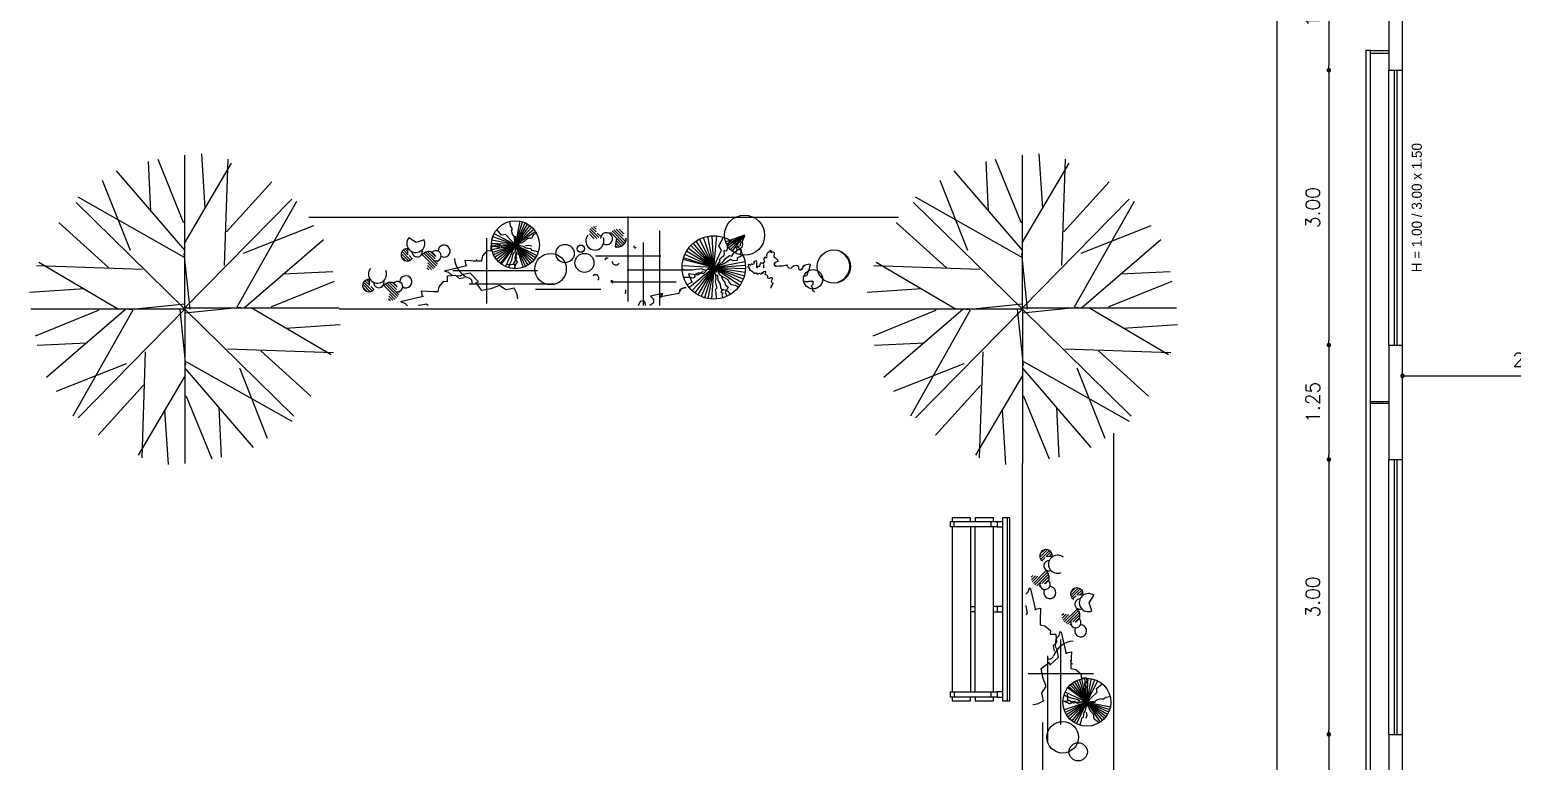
# Model space of a CAD drawing. Header units: millimetres. Extents: x 387 to 811, y 539 to 827.
# Drawn here: x 620.48 to 636.66, y 764.22 to 772.21 of the extents above; entities that cross this region are included whole.
import ezdxf
from ezdxf.enums import TextEntityAlignment as Align

# ---------------------------------------------------------------- set-up
doc = ezdxf.new("R2010")
doc.units = ezdxf.units.MM
for name, color, linetype in [('ESQUADRIAS', 6, 'Continuous'), ('LINHA FINA', 8, 'Continuous'), ('MOBILIARIO', 3, 'Continuous'), ('parede vista', 2, 'Continuous'), ('PAREDES EM CORTE', 5, 'Continuous'), ('TEXTO', 4, 'Continuous'), ('vegetação', 112, 'Continuous')]:
    doc.layers.add(name, color=color, linetype=linetype)
doc.styles.add('ROMANS', font='romans')
doc.dimstyles.new('Cotas_trabalho', dxfattribs={"dimtxt": 0.15, "dimasz": 0.05, "dimexe": 0.2, "dimexo": 0.2, "dimgap": 0.1, "dimtad": 1, "dimzin": 4, "dimdsep": 46, "dimtxsty": 'ROMANS', "dimblk": 'DOT', "dimcen": 0.5, "dimclrd": 256, "dimclre": 256, "dimclrt": 256, "dimadec": 0, "dimazin": 0, "dimtfac": 0.666667, "dimtmove": 2, "dimatfit": 0, "dimldrblk": 'DOT', "dimfxl": 1, "dimtolj": 1, "dimtzin": 4, "dimarcsym": 0})

# ---------------------------------------------------------------- blocks, each defined once
blk = doc.blocks.new('T2', base_point=(179.76, 122.92))
for p, q in [((166.66, 160.66), (165.76, 179.9)), ((179.27, 156.4), (169.42, 180.59)), ((179.68, 148.48), (197.76, 179.21)), ((179.76, 122.92), (179.76, 182.32)), ((187.6, 161.67), (186.23, 182.74)), ((158.72, 145.53), (148.04, 172.54)), ((179.77, 145.68), (153.43, 176.25)), ((179.38, 143.01), (138.6, 166.06)), ((137.87, 164.08), (179.76, 122.92)), ((150.5, 138.92), (131.2, 156.4)), ((179.76, 156.27), (179.27, 156.4)), ((181.73, 122.9), (179.52, 144.47)), ((163.39, 138.18), (122.51, 139.57))]:
    blk.add_line(p, q)
blk = doc.blocks.new('AHUA1PL2')
for p, q in [((-0.014, 0.948), (-0.293, 1.634)), ((0, 0), (0, 1.683)), ((0.222, 1.098), (0.183, 1.695)), ((0, 0.645), (-0.746, 1.511)), ((-0.371, 1.069), (-0.397, 1.614)), ((-0.002, 0.724), (0.51, 1.595)), ((-0.596, 0.641), (-0.899, 1.406)), ((-1.187, 1.166), (0, 0)), ((-0.011, 0.569), (-1.166, 1.222)), ((-0.829, 0.453), (-1.376, 0.948)), ((0, 0.945), (-0.014, 0.948)), ((0.056, -0.001), (-0.007, 0.61)), ((-0.464, 0.432), (-1.622, 0.472))]:
    blk.add_line(p, q)
at = {"xscale": 0.02833333322, "yscale": 0.02833333322, "zscale": 0.02833333322}
for p, rotation in [((0, 0.015), 269.9999999999999), ((0, 0), 89.99999999999999), ((0, 0), 180)]:
    blk.add_blockref('T2', p, dxfattribs=dict(at, rotation=rotation))
blk = doc.blocks.new('*X49')
at = {"color": 0}
for p, q in [((49.714, 9.482), (49.831, 9.6)), ((49.715, 9.528), (49.785, 9.599)), ((50.046, 9.5), (50.248, 9.702)), ((50.07, 9.479), (50.269, 9.678)), ((50.099, 9.463), (50.285, 9.649)), ((50.121, 9.71), (50.15, 9.739)), ((50.127, 9.671), (50.19, 9.734)), ((50.133, 9.632), (50.222, 9.721)), ((50.28, 9.599), (50.294, 9.613)), ((49.727, 9.45), (49.863, 9.586)), ((49.748, 9.426), (49.819, 9.498)), ((49.776, 9.41), (49.82, 9.454)), ((49.816, 9.404), (49.821, 9.41)), ((49.838, 9.516), (49.887, 9.565)), ((50.135, 9.454), (50.248, 9.567)), ((50.182, 9.456), (50.254, 9.528))]:
    blk.add_line(p, q, dxfattribs=at)
blk = doc.blocks.new('banco de praça')
at = {"layer": 'MOBILIARIO'}
for p, q in [((1036.547, 73.737), (1036.547, 73.817)), ((1036.547, 73.817), (1038.547, 73.817)), ((1038.547, 73.817), (1038.547, 73.737)), ((1038.547, 73.787), (1036.547, 73.787)), ((1038.547, 73.737), (1036.547, 73.737)), ((1036.587, 73.677), (1036.587, 73.734)), ((1036.647, 73.677), (1036.587, 73.677)), ((1036.587, 73.674), (1036.587, 73.167)), ((1036.647, 73.734), (1036.647, 73.677)), ((1036.647, 73.167), (1036.647, 73.674)), ((1037.52, 73.639), (1037.52, 73.734)), ((1037.58, 73.677), (1037.52, 73.677)), ((1037.58, 73.734), (1037.58, 73.637)), ((1038.447, 73.677), (1038.447, 73.734)), ((1038.507, 73.677), (1038.447, 73.677)), ((1038.447, 73.674), (1038.447, 73.167)), ((1038.507, 73.677), (1038.507, 73.734)), ((1038.507, 73.167), (1038.507, 73.674)), ((1036.547, 73.437), (1036.547, 73.637)), ((1036.547, 73.637), (1036.585, 73.637)), ((1036.647, 73.607), (1036.587, 73.607)), ((1036.65, 73.637), (1038.447, 73.637)), ((1038.507, 73.607), (1038.447, 73.607)), ((1038.51, 73.637), (1038.547, 73.637)), ((1038.547, 73.637), (1038.547, 73.437)), ((1036.585, 73.437), (1036.547, 73.437)), ((1036.547, 73.187), (1036.547, 73.387)), ((1036.547, 73.387), (1036.585, 73.387)), ((1036.65, 73.437), (1038.447, 73.437)), ((1038.447, 73.387), (1036.65, 73.387)), ((1037.52, 73.434), (1037.52, 73.389)), ((1037.58, 73.387), (1037.58, 73.437)), ((1038.547, 73.437), (1038.51, 73.437)), ((1038.51, 73.387), (1038.547, 73.387)), ((1038.547, 73.387), (1038.547, 73.187)), ((1036.585, 73.187), (1036.547, 73.187)), ((1036.647, 73.207), (1036.587, 73.207)), ((1036.587, 73.167), (1036.647, 73.167)), ((1038.445, 73.187), (1036.65, 73.187)), ((1038.447, 73.207), (1038.507, 73.207)), ((1038.447, 73.167), (1038.507, 73.167)), ((1038.547, 73.187), (1038.51, 73.187))]:
    blk.add_line(p, q, dxfattribs=at)
blk = doc.blocks.new('_DOT')
at = {"color": 0, "linetype": 'ByBlock'}
blk.add_line((-0.5, 0), (-1, 0), dxfattribs=at)
at = {"color": 0, "linetype": 'ByBlock', "const_width": 0.5}
blk.add_lwpolyline([(-0.25, 0, 1), (0.25, 0, 1)], format="xyb", close=True, dxfattribs=at)
blk = doc.blocks.new('*D269')
at = {"lineweight": -2}
blk.add_line((634.659, 773.11), (634.659, 771.819), dxfattribs=at)
at = {"layer": 'Defpoints', "color": 0}
for p in [(634.659, 773.16), (634.659, 771.769), (634.659, 771.769)]:
    blk.add_point(p, dxfattribs=at)
at = {"lineweight": -2, "xscale": 0.05, "yscale": 0.05, "zscale": 0.05}
for p, rotation in [((634.659, 773.16), 90), ((634.659, 771.769), 270)]:
    blk.add_blockref('_DOT', p, dxfattribs=dict(at, rotation=rotation))
at = {"insert": (634.484, 772.465), "char_height": 0.15, "attachment_point": 5, "rotation": 90, "style": 'ROMANS'}
blk.add_mtext('\\A1;1.39', dxfattribs=at)
blk = doc.blocks.new('*D270')
at = {"lineweight": -2}
blk.add_line((634.659, 771.719), (634.659, 768.819), dxfattribs=at)
at = {"layer": 'Defpoints', "color": 0}
for p in [(634.659, 771.769), (634.659, 768.769), (634.659, 768.769)]:
    blk.add_point(p, dxfattribs=at)
at = {"lineweight": -2, "xscale": 0.05, "yscale": 0.05, "zscale": 0.05}
for p, rotation in [((634.659, 771.769), 90), ((634.659, 768.769), 270)]:
    blk.add_blockref('_DOT', p, dxfattribs=dict(at, rotation=rotation))
at = {"insert": (634.484, 770.269), "char_height": 0.15, "attachment_point": 5, "rotation": 90, "style": 'ROMANS'}
blk.add_mtext('\\A1;3.00', dxfattribs=at)
blk = doc.blocks.new('*D271')
at = {"lineweight": -2}
blk.add_line((634.659, 768.719), (634.659, 767.569), dxfattribs=at)
at = {"layer": 'Defpoints', "color": 0}
for p in [(634.659, 768.769), (634.659, 767.519), (634.659, 767.519)]:
    blk.add_point(p, dxfattribs=at)
at = {"lineweight": -2, "xscale": 0.05, "yscale": 0.05, "zscale": 0.05}
for p, rotation in [((634.659, 768.769), 90), ((634.659, 767.519), 270)]:
    blk.add_blockref('_DOT', p, dxfattribs=dict(at, rotation=rotation))
at = {"insert": (634.484, 768.144), "char_height": 0.15, "attachment_point": 5, "rotation": 90, "style": 'ROMANS'}
blk.add_mtext('\\A1;1.25', dxfattribs=at)
blk = doc.blocks.new('*D272')
at = {"lineweight": -2}
blk.add_line((634.659, 767.469), (634.659, 764.569), dxfattribs=at)
at = {"layer": 'Defpoints', "color": 0}
for p in [(634.659, 767.519), (634.659, 764.519), (634.659, 764.519)]:
    blk.add_point(p, dxfattribs=at)
at = {"lineweight": -2, "xscale": 0.05, "yscale": 0.05, "zscale": 0.05}
for p, rotation in [((634.659, 767.519), 90), ((634.659, 764.519), 270)]:
    blk.add_blockref('_DOT', p, dxfattribs=dict(at, rotation=rotation))
at = {"insert": (634.484, 766.019), "char_height": 0.15, "attachment_point": 5, "rotation": 90, "style": 'ROMANS'}
blk.add_mtext('\\A1;3.00', dxfattribs=at)
blk = doc.blocks.new('*D273')
at = {"lineweight": -2}
blk.add_line((634.659, 764.469), (634.659, 762.219), dxfattribs=at)
at = {"layer": 'Defpoints', "color": 0}
for p in [(634.659, 764.519), (634.659, 762.169), (634.659, 762.169)]:
    blk.add_point(p, dxfattribs=at)
at = {"lineweight": -2, "xscale": 0.05, "yscale": 0.05, "zscale": 0.05}
for p, rotation in [((634.659, 764.519), 90), ((634.659, 762.169), 270)]:
    blk.add_blockref('_DOT', p, dxfattribs=dict(at, rotation=rotation))
at = {"insert": (634.484, 763.344), "char_height": 0.15, "attachment_point": 5, "rotation": 90, "style": 'ROMANS'}
blk.add_mtext('\\A1;2.35', dxfattribs=at)
blk = doc.blocks.new('*D284')
at = {"lineweight": -2}
for p, q in [((634.093, 773.11), (634.093, 738.21)), ((634.281, 738.16), (634.293, 738.16))]:
    blk.add_line(p, q, dxfattribs=at)
at = {"layer": 'Defpoints', "color": 0}
for p in [(634.093, 773.16), (634.081, 738.16), (634.093, 738.16)]:
    blk.add_point(p, dxfattribs=at)
at = {"lineweight": -2, "xscale": 0.05, "yscale": 0.05, "zscale": 0.05}
for p, rotation in [((634.093, 773.16), 90), ((634.093, 738.16), 270)]:
    blk.add_blockref('_DOT', p, dxfattribs=dict(at, rotation=rotation))
at = {"insert": (633.918, 755.66), "char_height": 0.15, "attachment_point": 5, "rotation": 90, "style": 'ROMANS'}
blk.add_mtext('\\A1;35.00', dxfattribs=at)
blk = doc.blocks.new('*D290')
at = {"lineweight": -2}
blk.add_line((635.514, 768.433), (638.264, 768.433), dxfattribs=at)
at = {"layer": 'Defpoints', "color": 0}
for p in [(635.464, 768.433, 54), (638.314, 768.433, 54), (638.314, 768.433)]:
    blk.add_point(p, dxfattribs=at)
at = {"lineweight": -2, "xscale": 0.05, "yscale": 0.05, "zscale": 0.05, "rotation": 180}
blk.add_blockref('_DOT', (635.464, 768.433), dxfattribs=at)
at = {"lineweight": -2, "xscale": 0.05, "yscale": 0.05, "zscale": 0.05}
blk.add_blockref('_DOT', (638.314, 768.433), dxfattribs=at)
at = {"insert": (636.889, 768.608), "char_height": 0.15, "attachment_point": 5, "style": 'ROMANS'}
blk.add_mtext('\\A1;2.85', dxfattribs=at)

msp = doc.modelspace()

# ---------------------------------------------------------------- linework, layer by layer
at = {"layer": 'ESQUADRIAS'}
for p, q in [((635.374, 768.769, 54), (635.374, 771.769, 54)), ((635.404, 768.769, 54), (635.404, 771.769, 54)), ((635.374, 764.519, 54), (635.374, 767.519, 54)), ((635.404, 764.519, 54), (635.404, 767.519, 54))]:
    msp.add_line(p, q, dxfattribs=at)
at = {"layer": 'ESQUADRIAS', "elevation": 54}
msp.add_lwpolyline([(635.114, 739.386), (635.114, 771.986), (635.064, 771.986), (635.064, 739.386)], close=True, dxfattribs=at)
at = {"layer": 'LINHA FINA'}
for p, q in [((629.96, 770.16, 54), (623.525, 770.16, 54)), ((629.632, 769.16, 54), (623.855, 769.16, 54)), ((632.314, 754.753, 54), (632.314, 767.807, 54)), ((631.314, 755.083, 54), (631.314, 767.477, 54))]:
    msp.add_line(p, q, dxfattribs=at)
at = {"layer": 'parede vista'}
for p, q in [((635.114, 771.986, 54), (635.314, 771.986, 54)), ((635.114, 771.956, 54), (635.314, 771.956, 54)), ((635.314, 768.769, 54), (635.314, 771.769, 54)), ((635.464, 768.769, 54), (635.464, 771.769, 54)), ((635.114, 768.154, 54), (635.314, 768.154, 54)), ((635.114, 768.134, 54), (635.314, 768.134, 54)), ((635.314, 764.519, 54), (635.314, 767.519, 54)), ((635.464, 764.519, 54), (635.464, 767.519, 54))]:
    msp.add_line(p, q, dxfattribs=at)
at = {"layer": 'PAREDES EM CORTE'}
for p, q in [((635.314, 772.769, 54), (635.314, 771.769, 54)), ((635.464, 771.769, 54), (635.464, 772.769, 54)), ((635.314, 771.769, 54), (635.464, 771.769, 54)), ((635.314, 768.769, 54), (635.314, 767.519, 54)), ((635.314, 768.769, 54), (635.464, 768.769, 54)), ((635.464, 767.519, 54), (635.464, 768.769, 54)), ((635.314, 767.519, 54), (635.464, 767.519, 54)), ((635.314, 767.519, 54), (635.464, 767.519, 54)), ((635.314, 764.519, 54), (635.314, 763.535, 54)), ((635.314, 764.519, 54), (635.464, 764.519, 54)), ((635.314, 764.519, 54), (635.464, 764.519, 54)), ((635.464, 763.535, 54), (635.464, 764.519, 54))]:
    msp.add_line(p, q, dxfattribs=at)
at = {"layer": 'vegetação'}
for p, q in [((625.78, 769.864, -17.14), (625.831, 770.121, -17.14)), ((625.78, 769.864, -17.14), (625.859, 770.113, -17.14)), ((625.78, 769.864, -17.14), (625.887, 770.103, -17.14)), ((625.78, 769.864, -17.14), (625.913, 770.089, -17.14)), ((625.78, 769.864, -17.14), (625.937, 770.073, -17.14)), ((625.78, 769.864, -17.14), (625.96, 770.054, -17.14)), ((627.011, 769.246, -17.14), (627.011, 770.171, -17.14)), ((624.698, 769.887, -17.14), (624.616, 769.941, -17.14)), ((624.784, 769.918, -17.14), (624.698, 769.887, -17.14)), ((625.467, 769.221, -17.14), (625.467, 769.934, -17.14)), ((625.78, 769.864, -17.14), (625.519, 769.879, -17.14)), ((625.78, 769.864, -17.14), (625.523, 769.915, -17.14)), ((625.78, 769.864, -17.14), (625.533, 769.95, -17.14)), ((625.78, 769.864, -17.14), (625.547, 769.984, -17.14)), ((625.778, 769.867, -17.14), (625.782, 769.956, -17.14)), ((625.78, 769.864, -17.14), (625.98, 770.033, -17.14)), ((625.78, 769.864, -17.14), (625.997, 770.009, -17.14)), ((626.882, 769.936, -17.14), (626.868, 769.84, -17.14)), ((627.177, 769.199, -17.14), (627.177, 769.887, -17.14)), ((627.356, 769.199, -17.14), (627.356, 770.017, -17.14)), ((627.945, 769.616, -17.14), (627.722, 769.88, -17.14)), ((627.945, 769.616, -17.14), (627.753, 769.904, -17.14)), ((627.945, 769.616, -17.14), (627.79, 769.926, -17.14)), ((627.945, 769.616, -17.14), (627.835, 769.944, -17.14)), ((627.945, 769.616, -17.14), (627.881, 769.956, -17.14)), ((627.945, 769.616, -17.14), (627.929, 769.962, -17.14)), ((627.945, 769.616, -17.14), (627.978, 769.961, -17.14)), ((628.281, 769.968, -17.14), (628.077, 769.897, -17.14)), ((628.281, 769.968, -17.14), (628.084, 769.872, -17.14)), ((628.281, 769.968, -17.14), (628.096, 769.851, -17.14)), ((628.281, 769.968, -17.14), (628.11, 769.831, -17.14)), ((628.281, 769.968, -17.14), (628.127, 769.812, -17.14)), ((628.281, 769.968, -17.14), (628.145, 769.796, -17.14)), ((628.244, 769.9, -17.14), (628.231, 769.849, -17.14)), ((624.606, 769.755, -17.14), (624.607, 769.822, -17.14)), ((624.871, 769.78, -17.14), (624.907, 769.743, -17.14)), ((625.78, 769.864, -17.14), (625.519, 769.842, -17.14)), ((625.78, 769.864, -17.14), (625.524, 769.81, -17.14)), ((625.78, 769.864, -17.14), (625.532, 769.781, -17.14)), ((625.78, 769.864, -17.14), (625.542, 769.754, -17.14)), ((625.78, 769.864, -17.14), (625.556, 769.728, -17.14)), ((625.78, 769.864, -17.14), (625.573, 769.704, -17.14)), ((625.78, 769.864, -17.14), (625.592, 769.682, -17.14)), ((625.78, 769.864, -17.14), (625.614, 769.662, -17.14)), ((625.78, 769.864, -17.14), (625.625, 769.653, -17.14)), ((625.791, 769.717, -17.14), (625.751, 769.649, -17.14)), ((625.778, 769.771, -17.14), (625.791, 769.717, -17.14)), ((625.78, 769.864, -17.14), (625.941, 769.658, -17.14)), ((625.78, 769.864, -17.14), (625.963, 769.677, -17.14)), ((625.78, 769.864, -17.14), (626.015, 769.748, -17.14)), ((625.78, 769.864, -17.14), (626, 769.723, -17.14)), ((625.78, 769.864, -17.14), (625.983, 769.699, -17.14)), ((625.78, 769.864, -17.14), (625.917, 769.641, -17.14)), ((625.78, 769.864, -17.14), (625.891, 769.627, -17.14)), ((625.78, 769.864, -17.14), (625.864, 769.616, -17.14)), ((625.781, 769.853, -17.14), (625.796, 769.869, -17.14)), ((625.796, 769.869, -17.14), (625.833, 769.855, -17.14)), ((625.891, 769.855, -17.14), (625.927, 769.861, -17.14)), ((625.927, 769.861, -17.14), (625.959, 769.853, -17.14)), ((626.655, 769.744, -17.14), (627.368, 769.744, -17.14)), ((627.945, 769.616, -17.14), (627.616, 769.721, -17.14)), ((627.945, 769.616, -17.14), (627.629, 769.757, -17.14)), ((627.945, 769.616, -17.14), (627.647, 769.792, -17.14)), ((627.945, 769.616, -17.14), (627.669, 769.824, -17.14)), ((627.945, 769.616, -17.14), (627.694, 769.854, -17.14)), ((628.201, 769.811, -17.14), (628.184, 769.771, -17.14)), ((628.214, 769.845, -17.14), (628.19, 769.822, -17.14)), ((628.19, 769.822, -17.14), (628.201, 769.811, -17.14)), ((628.203, 769.72, -17.14), (628.264, 769.75, -17.14)), ((628.204, 769.696, -17.14), (628.203, 769.72, -17.14)), ((628.231, 769.849, -17.14), (628.214, 769.845, -17.14)), ((626.023, 769.578, -17.14), (625.098, 769.578, -17.14)), ((625.693, 769.649, -17.14), (625.769, 769.651, -17.14)), ((625.769, 769.651, -17.14), (625.774, 769.607, -17.14)), ((626.999, 769.59, -17.14), (627.712, 769.59, -17.14)), ((627.945, 769.616, -17.14), (627.61, 769.702, -17.14)), ((627.945, 769.616, -17.14), (627.685, 769.401, -17.14)), ((627.945, 769.616, -17.14), (627.709, 769.363, -17.14)), ((627.945, 769.616, -17.14), (627.739, 769.339, -17.14)), ((627.83, 769.573, -17.14), (627.77, 769.531, -17.14)), ((627.945, 769.616, -17.14), (627.772, 769.317, -17.14)), ((627.945, 769.616, -17.14), (627.806, 769.3, -17.14)), ((627.945, 769.616, -17.14), (627.843, 769.286, -17.14)), ((627.945, 769.616, -17.14), (627.88, 769.277, -17.14)), ((627.945, 769.616, -17.14), (627.919, 769.272, -17.14)), ((627.945, 769.616, -17.14), (628.285, 769.68, -17.14)), ((627.945, 769.616, -17.14), (628.29, 769.642, -17.14)), ((627.945, 769.616, -17.14), (628.267, 769.49, -17.14)), ((627.945, 769.616, -17.14), (628.25, 769.454, -17.14)), ((627.945, 769.616, -17.14), (628.23, 769.421, -17.14)), ((627.945, 769.616, -17.14), (628.291, 769.603, -17.14)), ((627.945, 769.616, -17.14), (628.287, 769.564, -17.14)), ((627.945, 769.616, -17.14), (628.279, 769.526, -17.14)), ((627.949, 769.62, -17.14), (628.059, 769.659, -17.14)), ((628.059, 769.659, -17.14), (628.128, 769.706, -17.14)), ((628.128, 769.706, -17.14), (628.152, 769.692, -17.14)), ((628.152, 769.692, -17.14), (628.204, 769.696, -17.14)), ((624.188, 769.418, -17.14), (624.189, 769.486, -17.14)), ((624.452, 769.444, -17.14), (624.489, 769.407, -17.14)), ((626.202, 769.435, -17.14), (625.276, 769.435, -17.14)), ((626.821, 769.459, -17.14), (627.534, 769.459, -17.14)), ((627.707, 769.454, -17.14), (627.656, 769.427, -17.14)), ((627.77, 769.531, -17.14), (627.668, 769.546, -17.14)), ((627.668, 769.546, -17.14), (627.707, 769.454, -17.14)), ((627.96, 769.539, -17.14), (627.987, 769.528, -17.14)), ((627.987, 769.528, -17.14), (627.988, 769.476, -17.14)), ((627.988, 769.476, -17.14), (628.014, 769.434, -17.14)), ((628.014, 769.434, -17.14), (628.019, 769.392, -17.14)), ((628.027, 769.526, -17.14), (628.039, 769.485, -17.14)), ((628.039, 769.485, -17.14), (628.066, 769.456, -17.14)), ((628.066, 769.456, -17.14), (628.069, 769.426, -17.14)), ((628.069, 769.426, -17.14), (628.104, 769.402, -17.14)), ((628.104, 769.402, -17.14), (628.069, 769.342, -17.14)), ((626, 769.38, -17.14), (626.713, 769.38, -17.14)), ((628.019, 769.392, -17.14), (628.031, 769.379, -17.14)), ((628.031, 769.379, -17.14), (628.044, 769.375, -17.14)), ((628.044, 769.375, -17.14), (628.073, 769.371, -17.14)), ((628.069, 769.342, -17.14), (628.089, 769.302, -17.14)), ((628.073, 769.371, -17.14), (628.1, 769.358, -17.14)), ((628.1, 769.358, -17.14), (628.123, 769.32, -17.14)), ((631.573, 766.463, -17.14), (631.64, 766.462, -17.14)), ((631.598, 766.198, -17.14), (631.561, 766.162, -17.14)), ((631.909, 766.044, -17.14), (631.977, 766.043, -17.14)), ((632.042, 765.953, -17.14), (632.095, 766.034, -17.14)), ((632.073, 765.866, -17.14), (632.042, 765.953, -17.14)), ((631.935, 765.78, -17.14), (631.897, 765.743, -17.14)), ((631.732, 764.627, -17.14), (631.732, 765.553, -17.14)), ((631.59, 764.449, -17.14), (631.59, 765.375, -17.14)), ((631.376, 765.183, -17.14), (632.089, 765.183, -17.14)), ((632.018, 764.87, -17.14), (631.807, 765.025, -17.14)), ((632.018, 764.87, -17.14), (631.816, 765.037, -17.14)), ((632.018, 764.87, -17.14), (631.836, 765.058, -17.14)), ((632.018, 764.87, -17.14), (631.858, 765.077, -17.14)), ((632.018, 764.87, -17.14), (631.882, 765.094, -17.14)), ((632.018, 764.87, -17.14), (631.908, 765.108, -17.14)), ((632.018, 764.87, -17.14), (631.936, 765.119, -17.14)), ((632.018, 764.87, -17.14), (631.964, 765.126, -17.14)), ((632.018, 764.87, -17.14), (631.997, 765.131, -17.14)), ((632.018, 764.87, -17.14), (632.033, 765.132, -17.14)), ((632.018, 764.87, -17.14), (632.069, 765.127, -17.14)), ((632.018, 764.87, -17.14), (632.105, 765.118, -17.14)), ((632.018, 764.87, -17.14), (632.138, 765.103, -17.14)), ((631.805, 764.881, -17.14), (631.762, 764.876, -17.14)), ((632.018, 764.87, -17.14), (631.771, 764.786, -17.14)), ((632.018, 764.87, -17.14), (631.782, 764.759, -17.14)), ((632.018, 764.87, -17.14), (631.796, 764.733, -17.14)), ((631.804, 764.957, -17.14), (631.805, 764.881, -17.14)), ((631.871, 764.86, -17.14), (631.804, 764.899, -17.14)), ((632.018, 764.87, -17.14), (631.812, 764.709, -17.14)), ((632.018, 764.87, -17.14), (631.832, 764.687, -17.14)), ((632.018, 764.87, -17.14), (631.853, 764.667, -17.14)), ((631.925, 764.872, -17.14), (631.871, 764.86, -17.14)), ((632.018, 764.87, -17.14), (631.877, 764.65, -17.14)), ((632.018, 764.87, -17.14), (631.903, 764.636, -17.14)), ((632.007, 764.87, -17.14), (632.023, 764.855, -17.14)), ((632.018, 764.87, -17.14), (632.228, 764.713, -17.14)), ((632.018, 764.87, -17.14), (632.209, 764.691, -17.14)), ((632.018, 764.87, -17.14), (632.187, 764.671, -17.14)), ((632.018, 764.87, -17.14), (632.164, 764.653, -17.14)), ((632.018, 764.87, -17.14), (632.275, 764.82, -17.14)), ((632.018, 764.87, -17.14), (632.268, 764.791, -17.14)), ((632.018, 764.87, -17.14), (632.257, 764.764, -17.14)), ((632.018, 764.87, -17.14), (632.244, 764.738, -17.14)), ((632.022, 764.872, -17.14), (632.111, 764.869, -17.14)), ((632.016, 764.723, -17.14), (632.007, 764.692, -17.14)), ((632.023, 764.855, -17.14), (632.009, 764.818, -17.14)), ((632.009, 764.76, -17.14), (632.016, 764.723, -17.14)), ((631.535, 764.65, -17.14), (631.535, 763.937, -17.14))]:
    msp.add_line(p, q, dxfattribs=at)
at = {"layer": 'vegetação', "elevation": -17.14}
for points in [[(625.775, 769.875), (625.769, 769.949), (625.749, 769.981), (625.738, 770.021), (625.749, 770.038), (625.725, 770.071), (625.718, 770.118)], [(625.775, 769.873), (625.737, 769.906), (625.671, 769.976), (625.629, 769.97), (625.578, 770.031)], [(625.79, 769.865), (625.819, 769.871), (625.829, 769.886), (625.847, 769.884), (625.879, 769.904), (625.916, 769.934), (625.944, 769.936), (625.965, 769.943), (625.972, 769.958), (625.983, 769.977), (626.008, 769.992)], [(627.953, 769.627), (627.976, 769.69), (628.029, 769.805), (628.001, 769.853), (628.05, 769.946)], [(627.982, 769.641), (628.017, 769.683), (628.007, 769.702), (628.026, 769.721), (628.055, 769.748), (628.064, 769.763), (628.058, 769.796), (628.064, 769.8), (628.079, 769.799), (628.088, 769.801), (628.096, 769.824), (628.097, 769.855), (628.123, 769.913)], [(628.28, 769.958), (628.257, 769.9), (628.259, 769.869), (628.252, 769.835), (628.238, 769.826), (628.243, 769.793), (628.23, 769.755)], [(625.807, 769.275), (625.798, 769.324), (625.765, 769.389), (625.716, 769.38), (625.677, 769.372), (625.607, 769.42), (625.513, 769.382), (625.414, 769.364), (625.347, 769.453), (625.376, 769.458), (625.288, 769.553), (625.209, 769.539), (625.172, 769.522), (625.09, 769.527), (625.078, 769.534), (625.053, 769.56), (625.01, 769.573), (625.018, 769.584), (625.251, 769.638), (625.242, 769.636), (625.231, 769.695), (625.364, 769.69), (625.414, 769.689), (625.425, 769.742), (625.475, 769.802), (625.516, 769.799), (625.514, 769.86), (625.605, 769.867), (625.641, 769.833), (625.7, 769.844)], [(625.779, 769.86), (625.672, 769.626)], [(625.78, 769.841), (625.783, 769.822), (625.778, 769.795), (625.774, 769.786), (625.754, 769.767), (625.75, 769.748), (625.742, 769.719), (625.737, 769.692), (625.724, 769.664), (625.718, 769.658), (625.714, 769.636), (625.697, 769.616)], [(625.782, 769.862), (625.772, 769.824), (625.795, 769.763), (625.774, 769.729), (625.779, 769.693), (625.79, 769.691), (625.799, 769.677), (625.797, 769.666), (625.789, 769.663), (625.765, 769.603)], [(625.78, 769.864), (625.87, 769.847), (625.893, 769.831), (625.948, 769.824), (625.956, 769.806), (625.981, 769.801), (626.03, 769.786)], [(627.956, 769.628), (628.044, 769.672), (628.074, 769.712), (628.117, 769.745), (628.143, 769.74), (628.172, 769.786), (628.227, 769.817)], [(628.573, 769.391), (628.571, 769.394), (628.571, 769.395), (628.571, 769.4), (628.571, 769.403), (628.571, 769.406), (628.574, 769.408), (628.576, 769.413), (628.579, 769.417), (628.582, 769.421), (628.585, 769.425), (628.588, 769.432), (628.592, 769.436), (628.592, 769.441), (628.584, 769.449), (628.584, 769.451), (628.581, 769.452), (628.576, 769.458), (628.574, 769.465), (628.574, 769.471), (628.579, 769.477), (628.585, 769.49), (628.585, 769.495), (628.581, 769.501), (628.568, 769.503), (628.552, 769.496), (628.549, 769.496), (628.533, 769.501), (628.533, 769.507), (628.535, 769.514), (628.536, 769.518), (628.533, 769.526), (628.524, 769.531), (628.511, 769.537), (628.508, 769.547), (628.51, 769.553), (628.513, 769.561), (628.513, 769.572), (628.489, 769.567), (628.48, 769.55), (628.48, 769.55), (628.478, 769.55), (628.476, 769.558), (628.473, 769.558), (628.473, 769.558), (628.47, 769.558), (628.465, 769.555), (628.465, 769.553), (628.464, 769.545), (628.462, 769.544), (628.459, 769.544), (628.456, 769.544), (628.451, 769.547), (628.45, 769.55), (628.442, 769.551), (628.421, 769.54), (628.421, 769.54), (628.424, 769.544), (628.407, 769.555), (628.404, 769.553), (628.398, 769.55), (628.385, 769.548), (628.387, 769.55), (628.387, 769.556), (628.382, 769.561), (628.372, 769.566), (628.371, 769.564), (628.369, 769.569), (628.352, 769.58), (628.335, 769.588), (628.341, 769.594), (628.336, 769.603), (628.335, 769.61), (628.331, 769.616), (628.327, 769.618), (628.323, 769.619), (628.316, 769.619), (628.317, 769.624), (628.32, 769.626), (628.323, 769.63), (628.327, 769.635), (628.325, 769.641), (628.325, 769.648), (628.333, 769.651), (628.339, 769.646), (628.342, 769.643), (628.347, 769.638), (628.35, 769.64), (628.347, 769.644), (628.358, 769.657), (628.36, 769.657), (628.366, 769.652), (628.372, 769.652), (628.391, 769.66), (628.383, 769.678), (628.409, 769.692), (628.413, 769.67), (628.412, 769.64), (628.412, 769.618), (628.418, 769.613), (628.421, 769.615), (628.426, 769.629), (628.431, 769.63), (628.443, 769.63), (628.447, 769.63), (628.451, 769.643), (628.451, 769.648), (628.454, 769.66), (628.464, 769.67), (628.47, 769.665), (628.483, 769.659), (628.486, 769.654), (628.499, 769.678), (628.503, 769.687), (628.497, 769.695), (628.492, 769.703), (628.508, 769.734), (628.51, 769.723), (628.517, 769.722), (628.524, 769.73), (628.529, 769.737), (628.525, 769.745), (628.527, 769.766), (628.535, 769.778), (628.57, 769.804), (628.566, 769.786), (628.577, 769.775), (628.587, 769.789), (628.601, 769.782), (628.604, 769.763), (628.601, 769.739), (628.606, 769.728), (628.622, 769.719), (628.641, 769.701), (628.645, 769.681), (628.625, 769.674), (628.615, 769.671), (628.601, 769.651), (628.611, 769.635), (628.626, 769.629), (628.655, 769.632), (628.694, 769.632), (628.741, 769.644), (628.748, 769.635), (628.751, 769.63), (628.756, 769.615), (628.773, 769.608), (628.792, 769.613), (628.798, 769.619), (628.814, 769.633), (628.846, 769.64), (628.86, 769.637), (628.868, 769.63), (628.871, 769.613), (628.871, 769.6), (628.882, 769.591), (628.907, 769.596), (628.915, 769.607), (628.929, 769.632), (628.943, 769.644), (628.994, 769.657), (628.997, 769.646), (628.981, 769.575), (628.969, 769.555), (628.962, 769.528), (628.943, 769.522), (628.926, 769.517), (628.921, 769.504), (628.921, 769.477), (628.934, 769.462), (628.969, 769.46), (628.983, 769.466), (629.025, 769.465), (629.027, 769.447), (629.025, 769.429), (629.01, 769.41), (629.021, 769.4), (629.024, 769.369), (629.046, 769.351)], [(627.94, 769.616), (627.6, 769.632)], [(627.917, 769.605), (627.895, 769.592), (627.859, 769.585), (627.846, 769.586), (627.813, 769.601), (627.789, 769.596), (627.749, 769.592), (627.713, 769.585), (627.673, 769.587), (627.663, 769.591), (627.633, 769.586), (627.6, 769.596)], [(627.944, 769.613), (627.892, 769.607), (627.829, 769.548), (627.777, 769.557), (627.735, 769.534), (627.738, 769.519), (627.726, 769.501), (627.711, 769.498), (627.703, 769.506), (627.617, 769.507)], [(627.945, 769.616), (627.968, 769.497), (627.96, 769.461), (627.979, 769.391), (627.961, 769.372), (627.967, 769.339), (627.972, 769.272)], [(627.951, 769.605), (627.973, 769.572), (627.996, 769.567), (628.003, 769.544), (628.043, 769.514), (628.098, 769.484), (628.114, 769.45), (628.133, 769.429), (628.155, 769.427), (628.184, 769.423), (628.214, 769.399)], [(628.629, 769.63), (628.607, 769.64)], [(624.601, 769.198), (624.576, 769.224), (624.533, 769.236), (624.541, 769.248), (624.775, 769.302), (624.765, 769.3), (624.754, 769.359), (624.887, 769.353), (624.938, 769.353), (624.948, 769.405), (624.998, 769.466), (625.039, 769.463), (625.038, 769.524), (625.128, 769.531), (625.165, 769.497), (625.224, 769.508)], [(627.642, 769.397), (627.575, 769.374), (627.563, 769.331), (627.366, 769.295), (627.39, 769.33), (627.253, 769.304), (627.289, 769.27), (627.287, 769.229), (627.247, 769.199)], [(628.574, 769.406), (628.571, 769.411), (628.576, 769.419), (628.581, 769.425), (628.588, 769.435), (628.59, 769.441)], [(627.201, 769.199), (627.195, 769.232), (627.181, 769.25), (627.142, 769.243), (627.12, 769.198)], [(628.052, 769.374), (628.024, 769.349), (628.045, 769.335), (628.034, 769.314), (628.045, 769.286)], [(624.828, 769.199), (624.811, 769.217), (624.732, 769.202), (624.724, 769.199)], [(631.352, 766.049), (631.378, 766.074), (631.391, 766.117), (631.402, 766.109), (631.456, 765.876), (631.454, 765.885), (631.513, 765.897), (631.508, 765.763), (631.507, 765.713), (631.56, 765.702), (631.62, 765.653), (631.617, 765.611), (631.678, 765.613), (631.685, 765.523), (631.651, 765.486), (631.662, 765.427)], [(631.353, 765.822), (631.371, 765.84), (631.357, 765.918), (631.353, 765.926)], [(631.429, 764.843), (631.478, 764.853), (631.543, 764.885), (631.534, 764.934), (631.527, 764.973), (631.575, 765.043), (631.537, 765.138), (631.518, 765.236), (631.607, 765.303), (631.613, 765.274), (631.708, 765.363), (631.693, 765.441), (631.676, 765.479), (631.681, 765.561), (631.689, 765.573), (631.715, 765.598), (631.727, 765.641), (631.739, 765.633), (631.793, 765.399), (631.791, 765.409), (631.85, 765.42), (631.844, 765.287), (631.843, 765.236), (631.896, 765.225), (631.956, 765.176), (631.954, 765.135), (632.015, 765.136), (632.021, 765.046), (631.988, 765.009), (631.999, 764.95)], [(632.027, 764.876), (632.061, 764.914), (632.13, 764.98), (632.124, 765.021), (632.185, 765.072)], [(632.016, 764.868), (631.978, 764.878), (631.917, 764.855), (631.884, 764.876), (631.848, 764.871), (631.845, 764.86), (631.832, 764.851), (631.821, 764.853), (631.817, 764.861), (631.757, 764.886)], [(631.996, 764.87), (631.976, 764.867), (631.949, 764.872), (631.94, 764.877), (631.921, 764.897), (631.903, 764.9), (631.874, 764.908), (631.847, 764.914), (631.819, 764.926), (631.813, 764.932), (631.79, 764.937), (631.77, 764.953)], [(632.015, 764.871), (631.78, 764.979)], [(632.018, 764.87), (632.001, 764.78), (631.985, 764.757), (631.979, 764.702), (631.961, 764.694), (631.956, 764.669), (631.941, 764.621)], [(632.03, 764.875), (632.104, 764.882), (632.136, 764.901), (632.176, 764.912), (632.192, 764.902), (632.225, 764.926), (632.273, 764.932)], [(632.02, 764.861), (632.026, 764.831), (632.04, 764.822), (632.039, 764.803), (632.058, 764.771), (632.089, 764.734), (632.09, 764.706), (632.098, 764.686), (632.113, 764.678), (632.132, 764.667), (632.146, 764.642)]]:
    msp.add_lwpolyline(points, dxfattribs=at)
at = {"layer": 'vegetação'}
for centre, radius in [((625.78, 769.864, -17.14), 0.262), ((628.281, 769.968, -17.14), 0.219), ((627.945, 769.616, -17.14), 0.346), ((626.164, 769.598, -17.14), 0.172), ((626.322, 769.768, -17.14), 0.1), ((626.534, 769.666, -17.14), 0.104), ((626.495, 769.821, -17.14), 0.0399), ((629.256, 769.626, -17.14), 0.182), ((629.029, 769.487, -17.14), 0.105), ((632.018, 764.87, -17.14), 0.262), ((631.753, 764.487, -17.14), 0.172), ((631.923, 764.328, -17.14), 0.1)]:
    msp.add_circle(centre, radius, dxfattribs=at)
for centre, radius, start, end in [((624.693, 769.879, -17.14), 0.0989, 141.3081, 23.4124), ((626.648, 769.905, -17.14), 0.0989, 141.3081, 23.4124), ((626.774, 769.93, -17.14), 0.0656, 240.8846, 177.2516), ((626.891, 769.936, -17.14), 0.0989, 256.3081, 0.7141), ((624.6, 769.754, -17.14), 0.0683, 83.8246, 325.9288), ((624.709, 769.787, -17.14), 0.0562, 178.3522, 23.4124), ((624.836, 769.69, -17.14), 0.0989, 68.5192, 138.4124), ((624.913, 769.743, -17.14), 0.0562, 256.3081, 138.4124), ((625.002, 769.795, -17.14), 0.0656, 239.1947, 181.3137), ((625.595, 769.885, -17.14), 0.0484, 210.7276, 288.1148), ((626.777, 769.698, -17.14), 0.02, 44.2385, 191.4986), ((627.086, 769.843, -17.14), 0.0129, 134.5774, 328.1707), ((629.256, 769.627, -17.14), 0.174, 287.4206, 63.301), ((624.275, 769.543, -17.14), 0.0989, 141.3081, 23.4124), ((625.363, 769.734, -17.14), 0.25, 184.5197, 249.8962), ((625.337, 769.71, -17.14), 0.0243, 236.8818, 349.5656), ((626.877, 769.687, -17.14), 0.044, 181.6069, 325.0328), ((628.518, 769.627, -17.14), 0.0308, 146.9917, 213.0083), ((628.626, 769.651, -17.14), 0.0214, 93.4323, 262.3221), ((628.891, 769.612, -17.14), 0.0226, 196.8032, 3.4305), ((628.937, 769.614, -17.14), 0.0235, 61.4699, 183.4305), ((624.181, 769.418, -17.14), 0.0683, 83.8246, 325.9288), ((624.29, 769.451, -17.14), 0.0562, 178.3522, 23.4124), ((624.417, 769.354, -17.14), 0.0989, 68.5192, 138.4124), ((624.494, 769.406, -17.14), 0.0562, 256.3081, 138.4124), ((624.584, 769.459, -17.14), 0.0656, 239.1947, 181.3137), ((625.261, 769.454, -17.14), 0.0486, 337.9775, 69.8962), ((626.655, 769.502, -17.14), 0.0353, 314.7835, 143.4563), ((626.828, 769.454, -17.14), 0.0167, 320.6407, 106.8038), ((627.632, 769.328, -17.14), 0.0665, 80.4628, 158.0607), ((628.96, 769.532, -17.14), 0.0712, 241.496, 284.6927), ((626.954, 769.352, -17.14), 0.0328, 321.5386, 38.4614), ((627.366, 769.309, -17.14), 0.0166, 252.5188, 120.9173), ((631.572, 766.469, -17.14), 0.0683, 353.8246, 235.9288), ((631.605, 766.36, -17.14), 0.0562, 88.3522, 293.4124), ((631.697, 766.376, -17.14), 0.0989, 51.3081, 293.4124), ((631.561, 766.156, -17.14), 0.0562, 166.3081, 48.4124), ((631.508, 766.233, -17.14), 0.0989, 338.5192, 48.4124), ((631.613, 766.067, -17.14), 0.0656, 149.1947, 91.3137), ((631.909, 766.05, -17.14), 0.0683, 353.8246, 235.9288), ((631.942, 765.941, -17.14), 0.0562, 88.3522, 293.4124), ((632.034, 765.957, -17.14), 0.0989, 51.3081, 293.4124), ((631.844, 765.814, -17.14), 0.0989, 338.5192, 48.4124), ((631.897, 765.738, -17.14), 0.0562, 166.3081, 48.4124), ((631.95, 765.648, -17.14), 0.0656, 149.1947, 91.3137), ((631.889, 765.287, -17.14), 0.25, 94.5197, 159.8962), ((631.609, 765.39, -17.14), 0.0486, 247.9775, 339.8962), ((631.865, 765.314, -17.14), 0.0243, 146.8818, 259.5656), ((632.039, 765.055, -17.14), 0.0484, 120.7276, 198.1148)]:
    msp.add_arc(centre, radius, start, end, dxfattribs=at)

# ---------------------------------------------------------------- block references
at = {"layer": 'MOBILIARIO', "xscale": -1, "rotation": 270}
msp.add_blockref('banco de praça', (557.361, -271.664, -88.28), dxfattribs=at)
at = {"layer": 'vegetação'}
for p in [(622.173, 769.16, 54), (631.314, 769.16, 54)]:
    msp.add_blockref('AHUA1PL2', p, dxfattribs=at)
at = {"layer": 'vegetação', "xscale": -0.6914459573085878, "yscale": 0.6914459573085878, "zscale": 0.691445957308602}
for p, rotation in [((592.214, 776.571, -17.14), 180), ((590.159, 776.325, -17.14), 180), ((589.74, 775.989, -17.14), 180), ((638.143, 800.91, -17.14), 90), ((638.479, 800.491, -17.14), 90)]:
    msp.add_blockref('*X49', p, dxfattribs=dict(at, rotation=rotation))

# ---------------------------------------------------------------- texts
at = {"layer": 'TEXTO'}
msp.add_text('H = 1.00 / 3.00 x 1.50', height=0.11, rotation=90, dxfattribs=at).set_placement((635.619, 770.269, 54), align=Align.MIDDLE_CENTER)

# ---------------------------------------------------------------- dimensions: what is measured, and where the dimension line sits
for base, p1, p2, picture, middle in [((634.093, 738.16), (634.093, 773.16), (634.081, 738.16), '*D284', (633.918, 755.66)), ((634.659, 771.769), (634.659, 773.16), (634.659, 771.769), '*D269', (634.484, 772.465)), ((634.659, 768.769), (634.659, 771.769), (634.659, 768.769), '*D270', (634.484, 770.269)), ((634.659, 767.519), (634.659, 768.769), (634.659, 767.519), '*D271', (634.484, 768.144)), ((634.659, 764.519), (634.659, 767.519), (634.659, 764.519), '*D272', (634.484, 766.019)), ((634.659, 762.169), (634.659, 764.519), (634.659, 762.169), '*D273', (634.484, 763.344))]:
    dim = msp.add_linear_dim(base=base, p1=p1, p2=p2, angle=90, dimstyle='Cotas_trabalho')
    dim.commit()
    dim.dimension.update_dxf_attribs({"geometry": picture, "text_midpoint": middle})
dim = msp.add_linear_dim(base=(638.314, 768.433), p1=(635.464, 768.433, 54), p2=(638.314, 768.433, 54), dimstyle='Cotas_trabalho')
dim.commit()
dim.dimension.update_dxf_attribs({"geometry": '*D290', "text_midpoint": (636.889, 768.608)})

doc.saveas('drawing.dxf')
